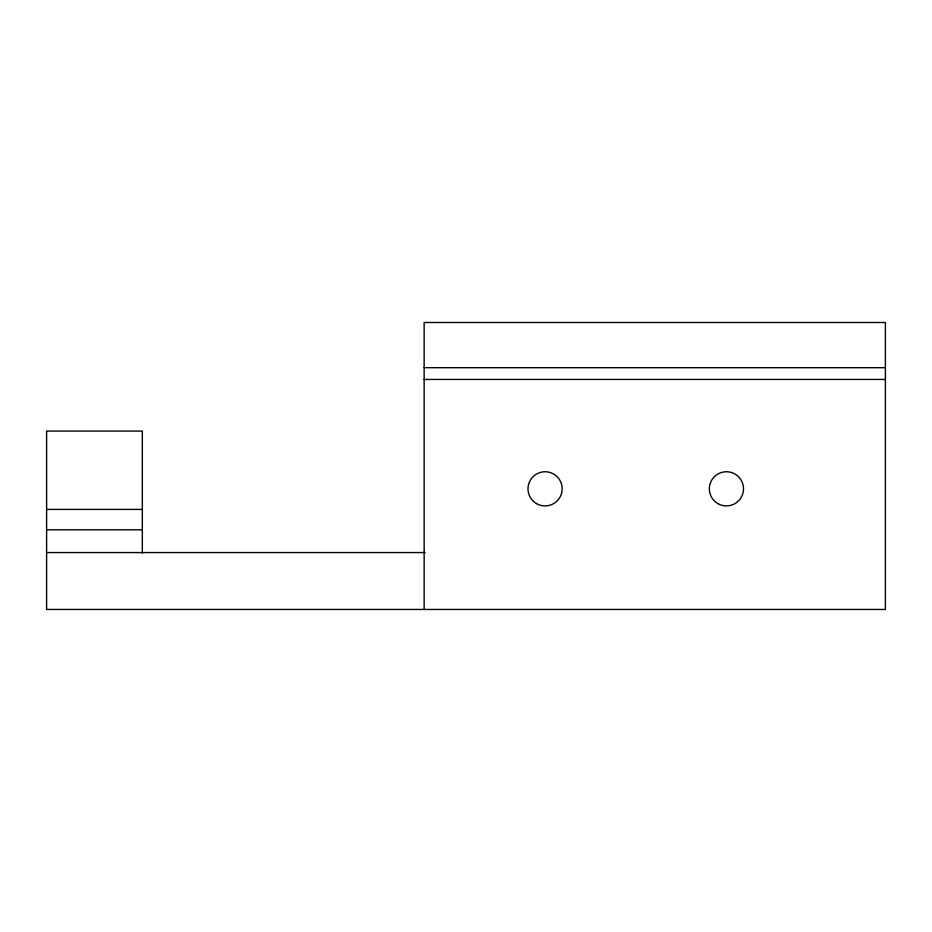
<?xml version="1.0" encoding="UTF-8"?>
<svg xmlns="http://www.w3.org/2000/svg" width="932" height="932" viewBox="0 0 932 932"><rect width="100%" height="100%" fill="white"/><g stroke="black" fill="none" stroke-linecap="round" stroke-linejoin="round"><path stroke-width="1.4" d="M424.142 367.686L885.4 367.686M424.142 379.44L885.4 379.44M46.623 509.42L142.328 509.42M46.623 529.784L142.328 529.784M46.6 552.56L425.155 552.56M424.142 609.458L424.142 322.495L885.4 322.495L885.4 609.458L46.6 609.458L46.623 431.073L142.328 431.073L142.328 553.119M536.541 503.618A17.079 17.079 0 0 0 562.171 488.822A17.079 17.079 0 0 0 536.541 474.027A17.079 17.079 0 0 0 536.541 503.618M717.885 503.618A17.079 17.079 0 0 0 743.503 488.822A17.079 17.079 0 0 0 717.885 474.027A17.079 17.079 0 0 0 717.885 503.618"/></g></svg>
